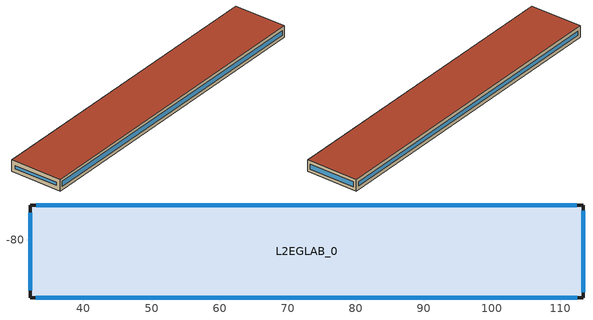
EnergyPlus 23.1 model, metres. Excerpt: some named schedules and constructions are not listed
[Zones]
L2EGLAB_0
 floor outside (90.1-2019 Nonresidential CZ 0 Exterior Floor (Mass)): 113.38,-74.93 113.38,-88.49 32.15,-88.49 32.15,-74.93 z2.66
 wall outside (90.1-2019 Nonresidential CZ 0 Exterior Wall (Mass)): 113.38,-74.93 32.15,-74.93 32.15,-88.49 113.38,-88.49 113.38,-74.93 z2.66:5.58
 window (Starphire - Sungate 400 (3) on Starphire - Sungate 400 (5) on Starphire): 112.44,-74.93 33.08,-74.93 z3.6:4.64; 32.15,-76.04 32.15,-87.38 z3.77:4.47; 33.01,-88.49 112.51,-88.49 z3.52:4.72; 113.38,-87.69 113.38,-75.73 z3.46:4.78
 roof outside (90.1-2019 Nonresidential CZ 0 Exterior Roof (Mass)): 113.38,-74.93 32.15,-74.93 32.15,-88.49 113.38,-88.49 z5.58
[Schedule:Day:Hourly]
857d8782-0594-413e-90cb-1bd30b68427b: Fraction, 1, 1, 0, 0, 0, 1, 1, 0, 1, 1, 0, 0, 0, 0, 0, 0, 0, 0, 0, 0, 1, 1, 1, 1
9d14b4ad-c57f-4c5d-be8e-ec3c494dbf02: Fraction, 1, 1, 1, 1, 1, 1, 1, 0, 1, 1, 0, 0, 0, 0, 0, 0, 1, 0, 0, 0, 0, 0, 1, 1
1d40ba53-76f1-478c-b0bb-6c0c66f96a9e: Fraction, 1, 1, 1, 1, 1, 1, 1, 1, 1, 0, 1, 0, 0, 0, 1, 1, 1, 1, 1, 1, 1, 1, 0, 0
c618d24e-509d-413a-9a9f-10957b65049d: Fraction, 0, 0, 0, 0, 0, 0, 0, 0, 0, 1, 0, 1, 1, 0, 1, 1, 1, 1, 1, 0, 1, 1, 1, 0
f4ad2b71-fd69-4c49-91a2-001d03f47b70: Fraction, 0, 0, 0, 0, 0, 0, 0, 0, 1, 1, 1, 0, 0, 0, 1, 1, 0, 0, 1, 1, 1, 1, 1, 0
2835c090-1d4a-4479-aab2-cea0159364f9: Fraction, 1, 1, 1, 1, 1, 1, 1, 1, 1, 1, 0, 1, 0, 0, 0, 1, 1, 1, 1, 1, 1, 1, 1, 1
6c0acffd-64e2-4886-9691-a3972d4724ba: Fraction, 1, 0, 0, 0, 0, 0, 0, 0, 0, 1, 0, 0, 0, 0, 0, 1, 1, 1, 1, 0, 1, 0, 0, 0
f07293e9-3e62-4846-b732-90f19f99a464: Fraction, 1, 1, 1, 1, 0, 0, 0, 0, 0, 0, 0, 1, 1, 1, 1, 1, 1, 1, 0, 1, 1, 1, 1, 1
8a078859-9d5b-43ad-9dd8-16d8b79a081e: Fraction, 1, 0, 1, 1, 0, 1, 1, 0, 1, 1, 0, 0, 0, 1, 1, 0, 1, 1, 1, 1, 1, 1, 1, 1
c5416ef8-e7b2-4711-8597-74b56844e433: Fraction, 1, 1, 1, 1, 0, 0, 0, 0, 1, 1, 0, 0, 1, 1, 1, 1, 1, 1, 1, 1, 1, 1, 1, 1
41add5ad-f530-4fea-a5f8-e958e90a9f31: Fraction, 1, 1, 1, 1, 1, 0, 1, 1, 1, 0, 1, 0, 0, 0, 0, 0, 1, 1, 1, 1, 1, 1, 1, 0
c2770fd0-3f7a-43ae-ad6d-df3931335d19: Fraction, 0, 0, 0, 0, 0, 0, 0, 0, 1, 0, 0, 0, 0, 0, 0, 0, 1, 1, 1, 1, 1, 1, 1, 1
bc0ec60f-bda3-459b-b540-4bf8380d7418: Fraction, 1, 1, 1, 1, 1, 1, 1, 1, 1, 0, 0, 0, 0, 0, 0, 1, 1, 1, 1, 1, 1, 1, 1, 1
7437f40c-4b72-4842-923d-818ee9baa5c7: Fraction, 1, 0, 1, 1, 0, 0, 0, 0, 1, 0, 0, 0, 0, 0, 0, 0, 0, 0, 1, 1, 1, 1, 1, 1
f1ace82a-8873-431d-9070-edb4765865ea: Fraction, 1, 1, 0, 0, 0, 0, 0, 0, 1, 1, 1, 1, 1, 0, 1, 0, 0, 1, 1, 1, 1, 1, 1, 1
d3b5b9c8-b27e-4878-b25b-6ba79c49643b: Fraction, 1, 1, 0, 0, 0, 0, 0, 0, 0, 0, 1, 1, 1, 1, 1, 1, 1, 1, 1, 1, 0, 1, 1, 1
50c97046-931e-4ce2-99a9-745269919f06: Fraction, 0, 0, 0, 0, 0, 1, 1, 1, 1, 1, 1, 0, 0, 0, 0, 0, 0, 1, 1, 1, 1, 1, 1, 1
fc1c014d-5922-4e3e-8b29-8d0c06c3840e: Fraction, 1, 0, 0, 0, 0, 0, 0, 1, 1, 1, 1, 1, 1, 1, 1, 1, 0, 0, 0, 0, 0, 0, 0, 0
12906c21-065a-4568-a366-dc0f634c8e52: Fraction, 1, 0, 1, 1, 0, 1, 1, 1, 1, 1, 1, 1, 0, 1, 1, 1, 1, 1, 1, 1, 1, 1, 1, 1
efec1e10-9c46-46e2-8ee0-1539bf5a3aa5: Fraction, 1, 0, 0, 0, 0, 0, 0, 0, 0, 0, 1, 1, 1, 1, 1, 0, 0, 1, 1, 1, 1, 1, 1, 1
3ee83902-b497-4403-8bfa-fae933c3bf59: Fraction, 0, 0, 0, 1, 0, 0, 0, 0, 1, 1, 0, 0, 0, 0, 0, 0, 0, 0, 1, 1, 1, 1, 1, 1
b0bbece7-ba21-4536-a266-cd3aa2dfa5d8: Fraction, 1, 0, 1, 1, 1, 1, 1, 1, 1, 1, 0, 1, 1, 1, 0, 0, 0, 0, 0, 1, 1, 1, 1, 0
2d8e5990-afa1-4922-951f-0b7904187f73: Fraction, 0, 0, 0, 0, 0, 1, 0, 0, 0, 1, 1, 1, 1, 0, 0, 1, 1, 1, 1, 1, 1, 1, 1, 0
fce3dea0-eae4-4bcc-b8ed-d228d14177d2: Fraction, 0, 0, 0, 0, 0, 0, 1, 1, 1, 1, 1, 0, 0, 0, 0, 0, 0, 1, 1, 1, 1, 1, 1, 1
9e182daf-9a30-4dd6-9543-1c5ebc974ecf: Fraction, 1, 0, 0, 0, 0, 0, 0, 1, 1, 1, 1, 0, 0, 0, 0, 1, 1, 1, 1, 1, 1, 1, 1, 1
522458d5-db60-4fd3-933b-bcdd4b047dd2: Fraction, 1, 1, 0, 0, 0, 0, 0, 1, 1, 1, 0, 0, 0, 0, 1, 1, 1, 1, 1, 1, 1, 1, 1, 1
7c8df162-6740-49c4-89b0-5534b6d57864: Fraction, 0, 0, 0, 0, 0, 0, 0, 1, 1, 0, 0, 0, 1, 1, 1, 1, 1, 1, 1, 1, 1, 1, 1, 1
856ce6bd-553b-4843-8669-db89ddedfbd3: Fraction, 0, 0, 0, 0, 0, 0, 0, 0, 1, 0, 0, 1, 1, 1, 0, 0, 1, 1, 1, 1, 1, 1, 1, 1
7576f3a6-1b26-408b-a67d-a10acfd88993: Fraction, 1, 1, 1, 0, 0, 0, 1, 1, 1, 0, 0, 0, 0, 0, 0, 0, 0, 0, 1, 1, 1, 1, 1, 1
e3d9a977-95c1-45e6-a9fb-13836faec5f9: Fraction, 1, 1, 1, 1, 1, 1, 1, 0, 0, 0, 0, 1, 1, 1, 1, 1, 1, 1, 1, 1, 1, 1, 1, 0
787cc805-c0b5-4a07-9ca6-e0c6d08bb905: Fraction, 0, 0, 0, 0, 0, 0, 0, 0, 1, 1, 1, 0, 0, 0, 0, 1, 1, 1, 0, 0, 0, 0, 0, 0
9897bc90-aa00-4832-ad7b-90ec043b07f1: Fraction, 0, 0, 0, 0, 0, 0, 0, 0, 0, 0, 0, 0, 0, 0, 0, 1, 1, 1, 1, 0, 0, 0, 1, 0
189079c3-3a3a-4c06-965c-fe44c29bcaca: Fraction, 0, 0, 0, 0, 0, 0, 0, 0, 1, 1, 0, 0, 1, 0, 1, 1, 1, 1, 1, 1, 1, 1, 1, 0
c1f9fe12-5423-4433-929d-0c7602a69141: Fraction, 0, 0, 0, 0, 0, 0, 0, 1, 1, 1, 0, 1, 1, 1, 1, 1, 1, 1, 1, 0, 0, 0, 0, 0
9233ea79-eaf1-45f3-b458-29a22b3ac3d7: Fraction, 0, 0, 0, 0, 0, 1, 1, 1, 1, 1, 0, 0, 0, 0, 0, 0, 0, 1, 1, 1, 1, 1, 1, 1
90bcb41a-a97e-4ea1-9fb0-2fae47040acd: Fraction, 0, 0, 0, 0, 0, 0, 0, 0, 0, 0, 1, 1, 1, 1, 1, 1, 0, 1, 1, 1, 1, 1, 1, 1
d592a25f-c06a-45d3-a9c4-c756ff51fc45: Fraction, 0, 0, 0, 0, 0, 0, 0, 0, 0, 0, 0, 0, 1, 1, 1, 1, 1, 1, 1, 1, 1, 0, 0, 0
342743ab-f840-40fc-86c0-24f5ae4caa87: Fraction, 0, 0, 0, 0, 0, 0, 0, 1, 1, 1, 0, 0, 0, 0, 0, 0, 0, 1, 1, 1, 1, 0, 0, 0
bf5ffa57-ada4-425a-ac45-a743df5e12e7: Fraction, 0, 0, 0, 0, 0, 0, 0, 0, 1, 1, 0, 0, 0, 0, 1, 0, 0, 0, 0, 0, 0, 0, 0, 0
61d550f3-94e5-4d75-9f85-319268e12a15: Fraction, 0, 0, 0, 0, 0, 0, 0, 0, 0, 1, 1, 1, 1, 0, 1, 1, 1, 1, 1, 1, 1, 1, 1, 1
fbddfc19-eafa-4dcd-ae85-c8ab5e94280d: Fraction, 0, 0, 0, 0, 0, 0, 0, 0, 1, 0, 0, 0, 0, 0, 0, 0, 0, 1, 0, 0, 0, 0, 0, 0
07dbb12f-f110-400d-b502-8ccfb101d252: Fraction, 0, 0, 0, 0, 0, 0, 0, 0, 1, 1, 0, 0, 0, 0, 0, 0, 1, 1, 1, 1, 1, 1, 0, 0
16772c71-3e9b-4cfa-b9bc-f3c48922748c: Fraction, 0, 0, 0, 0, 0, 0, 0, 1, 1, 1, 0, 0, 0, 1, 1, 1, 1, 0, 0, 0, 0, 0, 0, 0
b2c46e45-a5f3-4cf2-8159-1aadc4b9a1bb: Fraction, 0, 0, 0, 0, 0, 0, 0, 0, 1, 1, 0, 0, 0, 0, 0, 0, 0, 1, 1, 1, 1, 1, 1, 0
357fefda-f4c2-4012-a4b9-50872c5a73ca: Fraction, 0, 0, 0, 0, 1, 0, 0, 1, 1, 1, 1, 0, 0, 0, 0, 0, 1, 1, 1, 1, 1, 1, 1, 1
7da1bf8b-39f0-4797-9a4a-977af00daa65: Fraction, 1, 1, 1, 1, 1, 0, 0, 0, 1, 1, 1, 1, 1, 0, 1, 1, 1, 1, 1, 1, 1, 1, 1, 1
de413287-fcfc-4cf4-8f67-30191246f57b: Fraction, 0, 0, 0, 0, 0, 0, 0, 0, 1, 1, 0, 0, 0, 0, 1, 1, 1, 1, 1, 1, 1, 1, 1, 1
8dec9e56-0db7-4ef7-86fe-cff17a59c361: Fraction, 1, 1, 1, 1, 1, 1, 1, 0, 1, 1, 1, 1, 1, 0, 1, 1, 1, 1, 1, 1, 1, 1, 0, 0
e3ca1ffd-93df-4f05-b102-4a8ce8e00485: Fraction, 0, 0, 0, 0, 0, 0, 0, 0, 1, 1, 1, 0, 1, 1, 1, 1, 1, 1, 1, 1, 1, 0, 0, 0
11fea6a0-c935-4ae1-9aa8-346874b296a5: Fraction, 0, 0, 0, 0, 0, 0, 0, 0, 1, 1, 1, 1, 0, 0, 0, 1, 1, 1, 1, 1, 1, 1, 0, 0
58e9bafc-bcdf-4db1-a9eb-3c72069776f1: Fraction, 0, 0, 0, 0, 0, 0, 0, 0, 0, 1, 1, 1, 0, 0, 1, 1, 1, 1, 1, 0, 0, 0, 0, 0
8234c7f7-6c1a-4a38-91ca-92a618784602: Fraction, 0, 0, 0, 0, 0, 0, 0, 0, 1, 0, 1, 1, 0, 0, 0, 0, 0, 0, 0, 0, 0, 0, 0, 0
2b6ee2ef-03c2-49ab-9ae9-6cc66ba093cc: Fraction, 0, 0, 0, 0, 0, 0, 0, 0, 1, 1, 0, 1, 1, 1, 1, 1, 1, 1, 0, 0, 0, 0, 0, 0
8ea59405-f54c-4a1e-a4cb-2425d1ff4413: Fraction, 0, 0, 0, 0, 0, 0, 0, 0, 0, 1, 1, 1, 1, 0, 1, 1, 1, 1, 0, 0, 0, 0, 0, 0
ed141971-f6ce-4282-a5fa-61843ddef248: Fraction, 0, 0, 0, 0, 0, 0, 0, 0, 0, 1, 1, 1, 0, 1, 1, 1, 1, 1, 1, 1, 1, 1, 1, 0
eae5b284-c54f-48a5-a76f-e7bc5dc60dde: Fraction, 0, 0, 0, 0, 0, 0, 0, 0, 0, 1, 1, 1, 0, 0, 0, 0, 1, 0, 0, 0, 0, 0, 0, 0
e0590583-16ea-48ad-afd6-5f641fdff418: Fraction, 0, 0, 0, 0, 0, 0, 0, 0, 1, 1, 0, 0, 1, 1, 1, 1, 0, 0, 0, 0, 0, 0, 0, 0
410b052e-31e0-4de9-912a-48e18c327f51: Fraction, 0, 0, 0, 0, 0, 0, 0, 0, 1, 1, 1, 1, 0, 0, 0, 0, 0, 0, 0, 0, 0, 0, 0, 0
b9877b5a-f3ae-4379-acf2-9af554192f81: Fraction, 0, 0, 0, 0, 0, 0, 0, 0, 1, 1, 1, 1, 1, 1, 1, 0, 0, 0, 0, 0, 0, 0, 0, 0
8cad880f-5edc-4901-8e52-516f44cbf6bd: Fraction, 0, 0, 0, 0, 0, 0, 0, 0, 0, 0, 0, 0, 0, 0, 0, 1, 1, 1, 0, 0, 0, 0, 0, 0
d242391a-5f29-4bb5-ab74-4aef49f72c97: Fraction, 0, 0, 0, 0, 0, 0, 0, 0, 1, 0, 0, 0, 0, 0, 0, 0, 0, 0, 0, 0, 0, 0, 0, 0
791ba510-021f-4d08-906a-f5654cc5dc77: Fraction, 0, 0, 0, 0, 0, 0, 0, 0, 0, 1, 1, 1, 1, 1, 1, 1, 0, 0, 1, 1, 1, 1, 0, 0
d02d1d54-c1b2-43cb-896a-d02d34e69ee6: Fraction, 0, 0, 0, 0, 0, 0, 0, 1, 1, 1, 0, 0, 0, 0, 0, 0, 0, 1, 1, 1, 1, 1, 1, 1
8f2b8254-eb9a-441c-b0b9-f24e0ede9eb2: Fraction, 1, 0, 0, 0, 0, 0, 0, 0, 1, 1, 0, 1, 0, 0, 0, 1, 1, 1, 1, 1, 1, 1, 1, 0
e2b1f306-c5a7-4872-b269-1c6a0c319b9a: Fraction, 0, 0, 0, 0, 0, 0, 0, 0, 1, 1, 1, 0, 0, 0, 1, 1, 1, 0, 0, 0, 0, 0, 0, 0
4be90f3d-dbee-4683-b139-177c55c7c555: Fraction, 0, 0, 0, 0, 0, 0, 0, 0, 1, 1, 0, 0, 0, 0, 0, 0, 0, 0, 1, 1, 1, 1, 0, 0
f785c2d3-a4ab-4a39-beeb-79addd3c4cae: Fraction, 0, 0, 0, 0, 0, 0, 0, 0, 1, 1, 0, 1, 1, 1, 0, 0, 0, 0, 0, 0, 0, 0, 0, 0
509c25d9-6df4-4471-8b11-dc1dc719f543: Fraction, 0, 0, 0, 0, 0, 0, 0, 0, 1, 1, 1, 0, 0, 1, 1, 1, 1, 1, 1, 1, 0, 0, 0, 0
0ae9f011-4822-4eef-9d07-1a1205b7b7ae: Fraction, 0, 0, 0, 0, 0, 0, 0, 0, 1, 1, 0, 0, 0, 0, 1, 1, 0, 1, 1, 1, 1, 0, 0, 0
f9760b3f-1ad0-4d36-9f43-c43d1feee576: Fraction, 0, 0, 0, 0, 0, 0, 0, 0, 0, 1, 0, 0, 0, 0, 0, 0, 0, 1, 1, 1, 1, 1, 0, 0
0cdb30bf-caf4-4c4a-883f-34b01856e161: Fraction, 0, 0, 0, 0, 0, 0, 0, 0, 1, 1, 0, 0, 0, 1, 0, 0, 1, 1, 0, 0, 0, 0, 0, 0
44e97a40-b938-4409-a893-75ab583c3c63: Fraction, 0, 0, 0, 0, 0, 0, 0, 0, 0, 1, 1, 1, 1, 0, 1, 1, 1, 1, 1, 1, 1, 0, 0, 0
b45eea98-465d-48f9-922a-4bdc52fd853f: Fraction, 0, 0, 0, 0, 0, 0, 0, 0, 1, 1, 1, 0, 0, 0, 0, 1, 1, 1, 1, 1, 1, 1, 1, 1
770f8f9a-502f-422f-b889-ee52fe75b392: Fraction, 1, 0, 0, 0, 0, 0, 0, 1, 1, 1, 0, 0, 0, 0, 1, 1, 1, 1, 1, 1, 0, 0, 0, 1
752efeb4-d647-4ee1-89e9-e36958b4b37e: Fraction, 1, 1, 1, 1, 1, 1, 1, 1, 1, 1, 1, 0, 0, 1, 1, 0, 1, 1, 1, 1, 1, 1, 1, 1
e9e93a2f-9b4b-4ae5-b1c0-4f3b5344ef91: Fraction, 1, 1, 1, 1, 1, 1, 1, 1, 1, 1, 1, 0, 0, 0, 0, 1, 1, 1, 1, 1, 1, 1, 1, 1
e863a61f-f0c9-4c6e-afb9-060ec6c13e0f: Fraction, 1, 1, 1, 1, 1, 1, 1, 1, 1, 1, 1, 0, 1, 1, 1, 1, 1, 1, 1, 1, 1, 1, 1, 1
e1848c89-700b-4567-87c0-3ded49de3ebb: Fraction, 1, 1, 1, 1, 0, 1, 1, 1, 1, 1, 1, 0, 0, 0, 1, 1, 1, 1, 1, 1, 1, 1, 1, 1
14b7dcfb-cbbb-4123-9c48-d9646385e091: Fraction, 1, 1, 1, 1, 0, 1, 1, 1, 1, 1, 1, 0, 0, 0, 1, 0, 0, 0, 1, 1, 0, 0, 0, 0
4a4affb9-20a3-42da-9f76-d5d633c8afbc: Fraction, 0, 0, 0, 0, 0, 0, 0, 0, 0, 0, 0, 0, 0, 0, 0, 0, 0, 0, 0, 0, 0, 0, 0, 0
2372c338-70cc-4aab-ad6e-286395bede2e: Fraction, 0, 0, 0, 1, 0, 0, 0, 0, 1, 0, 0, 0, 0, 0, 0, 0, 0, 0, 0, 0, 0, 0, 0, 0
43bb9ca4-aac2-4653-9fb7-e84699fbbc3a: Fraction, 0, 0, 0, 0, 0, 0, 0, 0, 0, 1, 1, 1, 0, 0, 1, 1, 0, 0, 0, 0, 0, 0, 0, 0
82d6f84c-f73a-46ed-9de0-3a7144efde5c: Fraction, 0, 0, 0, 0, 0, 0, 0, 0, 0, 1, 1, 0, 0, 1, 0, 1, 0, 0, 1, 0, 1, 1, 0, 1
7e74269b-1269-49b2-929f-1dbd7e49a526: Fraction, 1, 0, 0, 0, 0, 0, 0, 0, 0, 0, 0, 0, 0, 1, 1, 1, 1, 1, 1, 1, 0, 0, 0, 0
ce8ce5ab-d591-46a8-bcf9-39079728a258: Fraction, 0, 0, 0, 0, 0, 0, 0, 0, 0, 0, 0, 0, 1, 1, 1, 1, 1, 1, 1, 0, 0, 0, 0, 0
0a96c7d5-d78e-4410-bd99-05b9440c3406: Fraction, 0, 0, 0, 0, 0, 0, 0, 0, 0, 0, 0, 0, 0, 0, 1, 0, 0, 0, 1, 0, 0, 0, 0, 0
9697d26f-c137-4fc1-8aed-866fc9345207: Fraction, 0, 0, 0, 0, 0, 0, 0, 0, 0, 1, 1, 1, 1, 1, 1, 1, 1, 1, 1, 1, 0, 0, 0, 0
273db023-9767-4146-bc25-774f2abae19b: Fraction, 0, 0, 0, 0, 0, 0, 0, 0, 1, 1, 1, 1, 0, 0, 0, 0, 1, 1, 1, 1, 1, 1, 0, 1
168f3d50-0ac6-4543-835d-5618c7eae307: Fraction, 0, 0, 0, 0, 0, 0, 0, 0, 0, 0, 1, 0, 0, 0, 0, 1, 1, 1, 1, 1, 0, 0, 0, 1
8b2f9213-8612-46fb-b349-736750892f7f: Fraction, 0, 0, 0, 0, 0, 0, 0, 0, 0, 1, 1, 1, 1, 0, 0, 0, 0, 0, 0, 0, 0, 0, 0, 0
bba2f62e-18eb-49a5-a331-32159b217a9c: Fraction, 0, 0, 0, 0, 0, 0, 0, 0, 0, 0, 1, 1, 1, 1, 1, 1, 1, 0, 1, 0, 0, 0, 0, 0
7acae012-4cd6-4a50-84c4-c815a3bbe730: Fraction, 0, 0, 0, 0, 0, 0, 0, 0, 1, 1, 1, 1, 0, 1, 0, 1, 0, 0, 0, 0, 1, 0, 0, 0
9702a975-39a7-4bea-9942-2076dee4ca9d: Fraction, 0, 0, 0, 0, 0, 0, 0, 0, 1, 1, 1, 1, 0, 1, 1, 1, 1, 1, 1, 1, 1, 0, 0, 0
f760c454-2c0a-4c8b-b404-e5f1340df0e7: Fraction, 0, 0, 0, 0, 0, 0, 0, 0, 1, 1, 1, 0, 1, 0, 0, 1, 1, 1, 1, 1, 1, 1, 1, 0
0aa701a6-2755-4338-84fd-886c27d0325c: Fraction, 0, 0, 1, 1, 0, 0, 1, 0, 1, 1, 1, 1, 0, 1, 1, 1, 1, 1, 1, 1, 1, 1, 1, 1
14f81c51-6371-49a6-9a03-f8b27dafd6be: Fraction, 1, 1, 0, 1, 1, 1, 0, 1, 1, 1, 1, 1, 1, 0, 0, 1, 1, 1, 1, 1, 1, 1, 1, 1
559cf903-31fb-424f-a0c2-37087b03dfef: Fraction, 1, 1, 1, 1, 1, 1, 1, 1, 1, 1, 1, 0, 0, 0, 0, 0, 1, 1, 1, 1, 1, 1, 0, 1
ec26594a-0319-4b9e-bcb9-b2d6ba5fcb94: Fraction, 0, 0, 1, 1, 0, 1, 1, 0, 1, 1, 1, 0, 0, 0, 0, 1, 1, 1, 1, 1, 1, 1, 1, 1
1151225c-e142-4588-8df2-93092dadccd4: Fraction, 1, 0, 1, 0, 0, 0, 0, 0, 1, 1, 1, 0, 0, 0, 0, 0, 1, 1, 1, 1, 1, 1, 1, 1
9c4b55ac-8e23-4912-aefd-b1ec724bba04: Fraction, 1, 0, 0, 0, 0, 0, 0, 0, 1, 1, 1, 1, 0, 0, 0, 0, 1, 1, 1, 1, 1, 1, 1, 1
2ad9bd88-91ec-4359-bab2-fba43123e33e: Fraction, 1, 1, 1, 0, 0, 1, 1, 0, 1, 1, 1, 0, 0, 0, 0, 0, 1, 1, 1, 1, 1, 1, 1, 1
ff88a1bd-5a9f-4e7d-8c55-3dfbb298d9bf: Fraction, 1, 0, 0, 0, 0, 1, 1, 0, 1, 1, 1, 1, 1, 1, 1, 1, 1, 1, 1, 1, 1, 1, 0, 0
[Schedule:Year]
NECB-D-Thermostat Setpoint-Heating: Temperature, NECB-D-Thermostat Setpoint-Heating_0, 1, 1, 1, 7, NECB-D-Thermostat Setpoint-Heating_1, 1, 8, 1, 14, NECB-D-Thermostat Setpoint-Heating_2, 1, 15, 1, 21, NECB-D-Thermostat Setpoint-Heating_3, 1, 22, 1, 28, NECB-D-Thermostat Setpoint-Heating_4, 1, 29, 2, 4, NECB-D-Thermostat Setpoint-Heating_5, 2, 5, 2, 11, NECB-D-Thermostat Setpoint-Heating_6, 2, 12, 2, 18, NECB-D-Thermostat Setpoint-Heating_7, 2, 19, 2, 25, NECB-D-Thermostat Setpoint-Heating_8, 2, 26, 3, 4, NECB-D-Thermostat Setpoint-Heating_9, 3, 5, 3, 11, NECB-D-Thermostat Setpoint-Heating_10, 3, 12, 3, 18, NECB-D-Thermostat Setpoint-Heating_11, 3, 19, 3, 25, NECB-D-Thermostat Setpoint-Heating_12, 3, 26, 4, 1, NECB-D-Thermostat Setpoint-Heating_13, 4, 2, 4, 8, NECB-D-Thermostat Setpoint-Heating_14, 4, 9, 4, 15, NECB-D-Thermostat Setpoint-Heating_15, 4, 16, 4, 22, NECB-D-Thermostat Setpoint-Heating_16, 4, 23, 4, 29, NECB-D-Thermostat Setpoint-Heating_17, 4, 30, 5, 6, NECB-D-Thermostat Setpoint-Heating_18, 5, 7, 5, 13, NECB-D-Thermostat Setpoint-Heating_19, 5, 14, 5, 20, NECB-D-Thermostat Setpoint-Heating_20, 5, 21, 5, 27, NECB-D-Thermostat Setpoint-Heating_21, 5, 28, 6, 3, NECB-D-Thermostat Setpoint-Heating_22, 6, 4, 6, 10, NECB-D-Thermostat Setpoint-Heating_23, 6, 11, 6, 17, NECB-D-Thermostat Setpoint-Heating_24, 6, 18, 6, 24, NECB-D-Thermostat Setpoint-Heating_25, 6, 25, 7, 1, NECB-D-Thermostat Setpoint-Heating_26, 7, 2, 7, 8, NECB-D-Thermostat Setpoint-Heating_27, 7, 9, 7, 15, NECB-D-Thermostat Setpoint-Heating_28, 7, 16, 7, 22, NECB-D-Thermostat Setpoint-Heating_29, 7, 23, 7, 29, NECB-D-Thermostat Setpoint-Heating_30, 7, 30, 8, 5, NECB-D-Thermostat Setpoint-Heating_31, 8, 6, 8, 12, NECB-D-Thermostat Setpoint-Heating_32, 8, 13, 8, 19, NECB-D-Thermostat Setpoint-Heating_33, 8, 20, 8, 26, NECB-D-Thermostat Setpoint-Heating_34, 8, 27, 9, 2, NECB-D-Thermostat Setpoint-Heating_35, 9, 3, 9, 9, NECB-D-Thermostat Setpoint-Heating_36, 9, 10, 9, 16, NECB-D-Thermostat Setpoint-Heating_37, 9, 17, 9, 23, NECB-D-Thermostat Setpoint-Heating_38, 9, 24, 9, 30, NECB-D-Thermostat Setpoint-Heating_39, 10, 1, 10, 7, NECB-D-Thermostat Setpoint-Heating_40, 10, 8, 10, 14, NECB-D-Thermostat Setpoint-Heating_41, 10, 15, 10, 21, NECB-D-Thermostat Setpoint-Heating_42, 10, 22, 10, 28, NECB-D-Thermostat Setpoint-Heating_43, 10, 29, 11, 4, NECB-D-Thermostat Setpoint-Heating_44, 11, 5, 11, 11, NECB-D-Thermostat Setpoint-Heating_45, 11, 12, 11, 18, NECB-D-Thermostat Setpoint-Heating_46, 11, 19, 11, 25, NECB-D-Thermostat Setpoint-Heating_47, 11, 26, 12, 2, NECB-D-Thermostat Setpoint-Heating_48, 12, 3, 12, 9, NECB-D-Thermostat Setpoint-Heating_49, 12, 10, 12, 16, NECB-D-Thermostat Setpoint-Heating_50, 12, 17, 12, 23, NECB-D-Thermostat Setpoint-Heating_51, 12, 24, 12, 30, NECB-D-Thermostat Setpoint-Heating_52, 12, 31, 12, 31
CoolAvail_L2EGLAB_0: Fraction, CoolAvail_L2EGLAB_0_0, 1, 1, 1, 7, CoolAvail_L2EGLAB_0_1, 1, 8, 1, 14, CoolAvail_L2EGLAB_0_2, 1, 15, 1, 21, CoolAvail_L2EGLAB_0_3, 1, 22, 1, 28, CoolAvail_L2EGLAB_0_4, 1, 29, 2, 4, CoolAvail_L2EGLAB_0_5, 2, 5, 2, 11, CoolAvail_L2EGLAB_0_6, 2, 12, 2, 18, CoolAvail_L2EGLAB_0_7, 2, 19, 2, 25, CoolAvail_L2EGLAB_0_8, 2, 26, 3, 4, CoolAvail_L2EGLAB_0_9, 3, 5, 3, 11, CoolAvail_L2EGLAB_0_10, 3, 12, 3, 18, CoolAvail_L2EGLAB_0_11, 3, 19, 3, 25, CoolAvail_L2EGLAB_0_12, 3, 26, 4, 1, CoolAvail_L2EGLAB_0_13, 4, 2, 4, 8, CoolAvail_L2EGLAB_0_14, 4, 9, 4, 15, CoolAvail_L2EGLAB_0_15, 4, 16, 4, 22, CoolAvail_L2EGLAB_0_16, 4, 23, 4, 29, CoolAvail_L2EGLAB_0_17, 4, 30, 5, 6, CoolAvail_L2EGLAB_0_18, 5, 7, 5, 13, CoolAvail_L2EGLAB_0_19, 5, 14, 5, 20, CoolAvail_L2EGLAB_0_20, 5, 21, 5, 27, CoolAvail_L2EGLAB_0_21, 5, 28, 6, 3, CoolAvail_L2EGLAB_0_22, 6, 4, 6, 10, CoolAvail_L2EGLAB_0_23, 6, 11, 6, 17, CoolAvail_L2EGLAB_0_24, 6, 18, 6, 24, CoolAvail_L2EGLAB_0_25, 6, 25, 7, 1, CoolAvail_L2EGLAB_0_26, 7, 2, 7, 8, CoolAvail_L2EGLAB_0_27, 7, 9, 7, 15, CoolAvail_L2EGLAB_0_28, 7, 16, 7, 22, CoolAvail_L2EGLAB_0_29, 7, 23, 7, 29, CoolAvail_L2EGLAB_0_30, 7, 30, 8, 5, CoolAvail_L2EGLAB_0_31, 8, 6, 8, 12, CoolAvail_L2EGLAB_0_32, 8, 13, 8, 19, CoolAvail_L2EGLAB_0_33, 8, 20, 8, 26, CoolAvail_L2EGLAB_0_34, 8, 27, 9, 2, CoolAvail_L2EGLAB_0_35, 9, 3, 9, 9, CoolAvail_L2EGLAB_0_36, 9, 10, 9, 16, CoolAvail_L2EGLAB_0_37, 9, 17, 9, 23, CoolAvail_L2EGLAB_0_38, 9, 24, 9, 30, CoolAvail_L2EGLAB_0_39, 10, 1, 10, 7, CoolAvail_L2EGLAB_0_40, 10, 8, 10, 14, CoolAvail_L2EGLAB_0_41, 10, 15, 10, 21, CoolAvail_L2EGLAB_0_42, 10, 22, 10, 28, CoolAvail_L2EGLAB_0_43, 10, 29, 11, 4, CoolAvail_L2EGLAB_0_44, 11, 5, 11, 11, CoolAvail_L2EGLAB_0_45, 11, 12, 11, 18, CoolAvail_L2EGLAB_0_46, 11, 19, 11, 25, CoolAvail_L2EGLAB_0_47, 11, 26, 12, 2, CoolAvail_L2EGLAB_0_48, 12, 3, 12, 9, CoolAvail_L2EGLAB_0_49, 12, 10, 12, 16, CoolAvail_L2EGLAB_0_50, 12, 17, 12, 23, CoolAvail_L2EGLAB_0_51, 12, 24, 12, 30, CoolAvail_L2EGLAB_0_52, 12, 31, 12, 31
[Schedule:Week:Daily]
NECB-D-Thermostat Setpoint-Heating_0; NECB-D-Thermostat Setpoint-Heating_1; NECB-D-Thermostat Setpoint-Heating_2; NECB-D-Thermostat Setpoint-Heating_3; NECB-D-Thermostat Setpoint-Heating_4; NECB-D-Thermostat Setpoint-Heating_5; NECB-D-Thermostat Setpoint-Heating_6; NECB-D-Thermostat Setpoint-Heating_7; NECB-D-Thermostat Setpoint-Heating_8; NECB-D-Thermostat Setpoint-Heating_9; NECB-D-Thermostat Setpoint-Heating_10; NECB-D-Thermostat Setpoint-Heating_11; NECB-D-Thermostat Setpoint-Heating_12; NECB-D-Thermostat Setpoint-Heating_13; NECB-D-Thermostat Setpoint-Heating_14; NECB-D-Thermostat Setpoint-Heating_15; NECB-D-Thermostat Setpoint-Heating_16; NECB-D-Thermostat Setpoint-Heating_17; NECB-D-Thermostat Setpoint-Heating_18; NECB-D-Thermostat Setpoint-Heating_19; NECB-D-Thermostat Setpoint-Heating_20; NECB-D-Thermostat Setpoint-Heating_21; NECB-D-Thermostat Setpoint-Heating_22; NECB-D-Thermostat Setpoint-Heating_23; NECB-D-Thermostat Setpoint-Heating_24; NECB-D-Thermostat Setpoint-Heating_25; NECB-D-Thermostat Setpoint-Heating_26; NECB-D-Thermostat Setpoint-Heating_27; NECB-D-Thermostat Setpoint-Heating_28; NECB-D-Thermostat Setpoint-Heating_29; NECB-D-Thermostat Setpoint-Heating_30; NECB-D-Thermostat Setpoint-Heating_31; NECB-D-Thermostat Setpoint-Heating_32; NECB-D-Thermostat Setpoint-Heating_33; NECB-D-Thermostat Setpoint-Heating_34; NECB-D-Thermostat Setpoint-Heating_35; NECB-D-Thermostat Setpoint-Heating_36; NECB-D-Thermostat Setpoint-Heating_37; NECB-D-Thermostat Setpoint-Heating_38; NECB-D-Thermostat Setpoint-Heating_39; NECB-D-Thermostat Setpoint-Heating_40; NECB-D-Thermostat Setpoint-Heating_41; NECB-D-Thermostat Setpoint-Heating_42; NECB-D-Thermostat Setpoint-Heating_43; NECB-D-Thermostat Setpoint-Heating_44; NECB-D-Thermostat Setpoint-Heating_45; NECB-D-Thermostat Setpoint-Heating_46; NECB-D-Thermostat Setpoint-Heating_47; NECB-D-Thermostat Setpoint-Heating_48; NECB-D-Thermostat Setpoint-Heating_49; NECB-D-Thermostat Setpoint-Heating_50; NECB-D-Thermostat Setpoint-Heating_51: 1f46022c-dc35-4b1c-a5f3-48aafba85baa, 4879fb07-a0f9-4e92-8872-17b1081e4b79, 4879fb07-a0f9-4e92-8872-17b1081e4b79, 4879fb07-a0f9-4e92-8872-17b1081e4b79, 4879fb07-a0f9-4e92-8872-17b1081e4b79, 4879fb07-a0f9-4e92-8872-17b1081e4b79, 1f46022c-dc35-4b1c-a5f3-48aafba85baa, 1f46022c-dc35-4b1c-a5f3-48aafba85baa, 1f46022c-dc35-4b1c-a5f3-48aafba85baa, 1f46022c-dc35-4b1c-a5f3-48aafba85baa, 1f46022c-dc35-4b1c-a5f3-48aafba85baa, 1f46022c-dc35-4b1c-a5f3-48aafba85baa
NECB-D-Thermostat Setpoint-Heating_52: 1f46022c-dc35-4b1c-a5f3-48aafba85baa, 1f46022c-dc35-4b1c-a5f3-48aafba85baa, 1f46022c-dc35-4b1c-a5f3-48aafba85baa, 1f46022c-dc35-4b1c-a5f3-48aafba85baa, 1f46022c-dc35-4b1c-a5f3-48aafba85baa, 1f46022c-dc35-4b1c-a5f3-48aafba85baa, 1f46022c-dc35-4b1c-a5f3-48aafba85baa, 1f46022c-dc35-4b1c-a5f3-48aafba85baa, 1f46022c-dc35-4b1c-a5f3-48aafba85baa, 1f46022c-dc35-4b1c-a5f3-48aafba85baa, 1f46022c-dc35-4b1c-a5f3-48aafba85baa, 1f46022c-dc35-4b1c-a5f3-48aafba85baa
CoolAvail_L2EGLAB_0_0: d517903d-50f2-4daf-b7b9-4163269c12ec, ac971892-ccc2-4438-8664-77b5482e6f48, c8d8e17c-7a23-4f7a-87eb-29d0cfb764f0, 3e87e806-7059-4a19-a2ef-eff942986965, 3d1d8983-7aa4-47bc-acc4-497c99c72174, 4f545624-6540-4d40-91aa-3285a77ba425, b0546e25-ffb8-40dc-a75c-7459eaa6db03, d517903d-50f2-4daf-b7b9-4163269c12ec, d517903d-50f2-4daf-b7b9-4163269c12ec, d517903d-50f2-4daf-b7b9-4163269c12ec, d517903d-50f2-4daf-b7b9-4163269c12ec, d517903d-50f2-4daf-b7b9-4163269c12ec
CoolAvail_L2EGLAB_0_1: 14e96a62-29c7-49a2-9614-caf7c6ecd34b, f2a26746-cee9-4c7e-a751-8b67132eaeaf, 318ad476-d780-42f7-acc3-c1c986ee80e2, 316c53ae-57e1-4ded-96c4-e0dcd94468d9, 2386514e-4697-4f4c-adee-1844998dc21f, c5ae9321-112d-45f6-b0e3-640f94b1a522, f8acd3f9-4fa1-4436-ba95-ec624553f1d4, 14e96a62-29c7-49a2-9614-caf7c6ecd34b, 14e96a62-29c7-49a2-9614-caf7c6ecd34b, 14e96a62-29c7-49a2-9614-caf7c6ecd34b, 14e96a62-29c7-49a2-9614-caf7c6ecd34b, 14e96a62-29c7-49a2-9614-caf7c6ecd34b
CoolAvail_L2EGLAB_0_2: 65c48120-cdf1-4ada-9bce-e9a37393cb38, b6fc6eed-0471-4277-a677-5aeacc1a0e27, 2386514e-4697-4f4c-adee-1844998dc21f, 8cbea347-8983-4b78-9783-4a706e25058a, ac971892-ccc2-4438-8664-77b5482e6f48, f4531fb7-8d5d-4040-ae47-d5c954be4e65, 5e60edf6-9c93-48fc-981b-61122ee16b33, 65c48120-cdf1-4ada-9bce-e9a37393cb38, 65c48120-cdf1-4ada-9bce-e9a37393cb38, 65c48120-cdf1-4ada-9bce-e9a37393cb38, 65c48120-cdf1-4ada-9bce-e9a37393cb38, 65c48120-cdf1-4ada-9bce-e9a37393cb38
CoolAvail_L2EGLAB_0_3: aa1f3968-18c4-418a-bd1a-ac3eeebca2bf, 7c588556-c691-429f-b5fd-94a638a9b680, 96e787de-bf46-4caa-89a5-e56d124121fb, e8898690-0ced-48b7-813d-3c1af39eadd5, ca94882d-c56b-4465-9d8d-72a7105ddcaa, d517903d-50f2-4daf-b7b9-4163269c12ec, c9ce6262-a59b-42b7-a347-98cd697c0c11, aa1f3968-18c4-418a-bd1a-ac3eeebca2bf, aa1f3968-18c4-418a-bd1a-ac3eeebca2bf, aa1f3968-18c4-418a-bd1a-ac3eeebca2bf, aa1f3968-18c4-418a-bd1a-ac3eeebca2bf, aa1f3968-18c4-418a-bd1a-ac3eeebca2bf
CoolAvail_L2EGLAB_0_4: dd77fcf6-c82f-436b-b0c3-f392b0b524ee, b8cb3417-0f6c-4219-8e3d-b71db342bf07, aa82f572-60f0-45a2-87bc-4e72463ce568, e69a760b-78a5-47a0-bfd1-50ce3f8672da, bfd41689-fd1b-4f23-9eec-1ecd0b86c4b8, 2ddcdd0c-c605-431f-aae0-2ba1fc580d08, b8cb3417-0f6c-4219-8e3d-b71db342bf07, dd77fcf6-c82f-436b-b0c3-f392b0b524ee, dd77fcf6-c82f-436b-b0c3-f392b0b524ee, dd77fcf6-c82f-436b-b0c3-f392b0b524ee, dd77fcf6-c82f-436b-b0c3-f392b0b524ee, dd77fcf6-c82f-436b-b0c3-f392b0b524ee
CoolAvail_L2EGLAB_0_5: 36eaefc7-879d-43a7-a0fc-752a8bae502b, d2fc8c23-ffa1-4b23-ab24-1884f2a707b9, bdcb83ab-613e-45fb-9a89-9acccf63787e, 85ddf465-7cba-4234-ab37-ce9af4ef2ade, f40b19af-acfd-40eb-9071-a4a12286ec36, 8d06ab3f-5fe6-4ed2-b629-f78d40948505, 429dfef0-0a63-45cc-91e4-960539060aff, 36eaefc7-879d-43a7-a0fc-752a8bae502b, 36eaefc7-879d-43a7-a0fc-752a8bae502b, 36eaefc7-879d-43a7-a0fc-752a8bae502b, 36eaefc7-879d-43a7-a0fc-752a8bae502b, 36eaefc7-879d-43a7-a0fc-752a8bae502b
CoolAvail_L2EGLAB_0_6: 5967a141-3847-4f39-90b5-7fdf3ffa88d5, 4c41dea5-0877-406b-a9e5-1fff138373fd, 04f7709a-66d1-4591-a2c4-f20df3a4d2de, 0f70e897-6dd9-4d94-a83b-159f51a65be0, c929cfe8-cc81-493d-b23e-4582c311896d, 07de3488-97a9-4038-9ee2-5758c66c9ba8, ae148610-dbbb-4b47-9c28-88c9e2c07326, 5967a141-3847-4f39-90b5-7fdf3ffa88d5, 5967a141-3847-4f39-90b5-7fdf3ffa88d5, 5967a141-3847-4f39-90b5-7fdf3ffa88d5, 5967a141-3847-4f39-90b5-7fdf3ffa88d5, 5967a141-3847-4f39-90b5-7fdf3ffa88d5
CoolAvail_L2EGLAB_0_7: cd019c8e-0d69-4e08-af0e-0134358f9bc1, 3a4a1f5d-ca9e-45ff-9dcc-b3f935ee72a2, 77146246-04e0-4f88-991a-cea605ad26a5, 6accfaaf-4a8b-4451-8f4f-a71c82d5617c, 1102ecbc-673f-4daa-8f08-3d589fc1df8d, 0e938653-2c3c-4853-a35d-a291ab02be49, 2e90e9c8-d70b-435a-aa44-e5bb91eda325, cd019c8e-0d69-4e08-af0e-0134358f9bc1, cd019c8e-0d69-4e08-af0e-0134358f9bc1, cd019c8e-0d69-4e08-af0e-0134358f9bc1, cd019c8e-0d69-4e08-af0e-0134358f9bc1, cd019c8e-0d69-4e08-af0e-0134358f9bc1
CoolAvail_L2EGLAB_0_8: d0a6e71c-f470-4149-afbf-4a5ad5536b70, 1733b8ea-e559-4cc4-9f9c-adb99b04b2d9, 9211e983-2407-442b-8712-d7131b190751, c722282a-3d3f-492c-9f91-f6c464ca5814, 7602e118-c1be-4f4d-a48f-8c65d21dab42, 467751cd-27ab-4b96-9715-0cb72f720caa, 174d4491-13d1-4f58-9acd-43bc52689344, d0a6e71c-f470-4149-afbf-4a5ad5536b70, d0a6e71c-f470-4149-afbf-4a5ad5536b70, d0a6e71c-f470-4149-afbf-4a5ad5536b70, d0a6e71c-f470-4149-afbf-4a5ad5536b70, d0a6e71c-f470-4149-afbf-4a5ad5536b70
CoolAvail_L2EGLAB_0_9: 48bf6319-57ad-4b15-a4fb-3f90092982c3, 1b53924d-acab-412f-a5bc-9e64f8378516, 174d4491-13d1-4f58-9acd-43bc52689344, 9bd4b5a1-d6e6-450c-96ed-edd138571839, 3bf8d117-b671-4e31-8873-7a078964143e, 12a89498-9e9c-4cef-948c-78f09d839706, 4d4d4ede-d04f-4243-927b-0ee291aaef53, 48bf6319-57ad-4b15-a4fb-3f90092982c3, 48bf6319-57ad-4b15-a4fb-3f90092982c3, 48bf6319-57ad-4b15-a4fb-3f90092982c3, 48bf6319-57ad-4b15-a4fb-3f90092982c3, 48bf6319-57ad-4b15-a4fb-3f90092982c3
CoolAvail_L2EGLAB_0_10: 2e598862-cd2d-4f33-9af7-140c83a243eb, 174d4491-13d1-4f58-9acd-43bc52689344, da1613a7-86b6-4622-b04e-aee3b80c9e33, e36535c2-922a-4b5a-ae58-a83c7e4959c7, b84f10be-a98c-4216-85b6-fdabc81d965a, 252e2ff9-71a6-4a90-9b2e-5fde908f171f, 10907012-588e-437d-8363-c01443f98f23, 2e598862-cd2d-4f33-9af7-140c83a243eb, 2e598862-cd2d-4f33-9af7-140c83a243eb, 2e598862-cd2d-4f33-9af7-140c83a243eb, 2e598862-cd2d-4f33-9af7-140c83a243eb, 2e598862-cd2d-4f33-9af7-140c83a243eb
CoolAvail_L2EGLAB_0_11: 174d4491-13d1-4f58-9acd-43bc52689344, 1914b0dd-45d5-40da-89da-9a8246b6c969, 009cca0c-57ef-4cec-ba4a-71b52881961b, a29e7814-7b31-4e4d-9e01-e774e3765ce2, 83195eb4-3a46-4757-bc99-24100a481866, 32eab2b5-8edf-40b7-9a90-26f74ddf035e, 2f8085f1-e6f3-44c6-bbb4-79a57215c0d7, 174d4491-13d1-4f58-9acd-43bc52689344, 174d4491-13d1-4f58-9acd-43bc52689344, 174d4491-13d1-4f58-9acd-43bc52689344, 174d4491-13d1-4f58-9acd-43bc52689344, 174d4491-13d1-4f58-9acd-43bc52689344
CoolAvail_L2EGLAB_0_12: a03e37de-1a96-4ac8-b37f-5e49cfd5413a, ec502536-7058-477c-b11f-55528ff4a613, 5883896d-da3a-4dd4-871a-14dc00a520df, 67ca25df-1e1b-40fd-bde3-ec12d5154978, e66da2ff-3199-4ecf-9dbb-1c0c4dd66159, 99f1b413-47eb-480f-a03e-f530ee912bc2, b213d382-f3bc-441d-8a05-dce455107d6a, a03e37de-1a96-4ac8-b37f-5e49cfd5413a, a03e37de-1a96-4ac8-b37f-5e49cfd5413a, a03e37de-1a96-4ac8-b37f-5e49cfd5413a, a03e37de-1a96-4ac8-b37f-5e49cfd5413a, a03e37de-1a96-4ac8-b37f-5e49cfd5413a
CoolAvail_L2EGLAB_0_13: 1ca3126d-0f62-4aa8-bafc-eb89b546b649, 7f7e52cd-0727-4a19-b3ed-4bb55f567eaf, b4e73131-da7a-4f7e-8ca1-c602ce015410, e26134d4-ceb2-421d-83af-a2aff06826a4, 19673b0c-9f7c-44a1-8a7a-5afa70bea173, a6667500-9fa7-4f94-8ee4-c83a68c6ffb9, 62b1d446-acfb-4048-9b37-9e2f7857357d, 1ca3126d-0f62-4aa8-bafc-eb89b546b649, 1ca3126d-0f62-4aa8-bafc-eb89b546b649, 1ca3126d-0f62-4aa8-bafc-eb89b546b649, 1ca3126d-0f62-4aa8-bafc-eb89b546b649, 1ca3126d-0f62-4aa8-bafc-eb89b546b649
CoolAvail_L2EGLAB_0_14: 0d1e156d-b8b2-4e02-a248-92f43bc0bb9e, 39f6dea0-f701-4545-bbf0-74f02b3b5129, 88c78fc3-62ef-4553-928b-5396a9312a53, 88b413b0-19c0-45da-8adb-12293253e6ea, 22725bbe-c6c2-4eb4-b7d4-b6121c76a102, 68afc563-f236-4e97-acaa-b0a0f8aa1dd5, 0adbf887-32c8-47f3-94dd-6c372585907b, 0d1e156d-b8b2-4e02-a248-92f43bc0bb9e, 0d1e156d-b8b2-4e02-a248-92f43bc0bb9e, 0d1e156d-b8b2-4e02-a248-92f43bc0bb9e, 0d1e156d-b8b2-4e02-a248-92f43bc0bb9e, 0d1e156d-b8b2-4e02-a248-92f43bc0bb9e
CoolAvail_L2EGLAB_0_15: 4bef8e32-8ba5-455c-875d-a587701c95a6, 8e9785e1-5a4f-41a8-8d5d-a457b5dfbe0c, 19e97803-efac-4631-9f05-4ae90b14e3b1, 0357241f-fa42-4f92-91d5-517e6de97ecc, 18ff43a5-bd05-4157-a0d7-9135efce91ed, 2cba546d-bc9b-4b99-bca7-4f267c58dee7, cd6fa93f-516a-4db2-9c8d-33dbee8bbe49, 4bef8e32-8ba5-455c-875d-a587701c95a6, 4bef8e32-8ba5-455c-875d-a587701c95a6, 4bef8e32-8ba5-455c-875d-a587701c95a6, 4bef8e32-8ba5-455c-875d-a587701c95a6, 4bef8e32-8ba5-455c-875d-a587701c95a6
CoolAvail_L2EGLAB_0_16: 695b6403-e90b-4070-b694-10dfac85a8f8, 5aea46f9-fd84-4c36-ae61-2dcaa0ba450a, e086cb34-e42d-4f5a-85d4-b43d0d36cb70, 8ee1d54a-3131-48e7-8e58-c8d2e9c53b80, 79eace70-56ca-4dab-b215-49436acbbd59, e4b9c9d9-2efe-4910-98d0-434628bf36f9, fad7e13a-cec9-434c-89bf-1b1362b0127d, 695b6403-e90b-4070-b694-10dfac85a8f8, 695b6403-e90b-4070-b694-10dfac85a8f8, 695b6403-e90b-4070-b694-10dfac85a8f8, 695b6403-e90b-4070-b694-10dfac85a8f8, 695b6403-e90b-4070-b694-10dfac85a8f8
CoolAvail_L2EGLAB_0_17: 1a87856e-9da3-4f4f-95f9-211aa052bfc5, 9c8a3e28-2dca-4b90-b76f-fcfa94e3c098, fbc881b7-e082-4f06-81bb-c9bbd7ca9512, e9b745bd-6aec-43cb-b0ac-c095e69f58cf, 65a67424-ba10-484e-a5ea-98892c1d9801, 7f5039b7-3008-474c-9f79-de77fe437931, b92e1c9e-fd93-4d3c-9d34-bf119941bf6f, 1a87856e-9da3-4f4f-95f9-211aa052bfc5, 1a87856e-9da3-4f4f-95f9-211aa052bfc5, 1a87856e-9da3-4f4f-95f9-211aa052bfc5, 1a87856e-9da3-4f4f-95f9-211aa052bfc5, 1a87856e-9da3-4f4f-95f9-211aa052bfc5
CoolAvail_L2EGLAB_0_18: 4c7efdeb-4a47-4ead-9915-466b13cc694f, 1b449923-fda4-4c0e-9c9a-65a93afb7e9b, 329993d7-a66f-44bb-91d4-725501b1cda0, 4c7efdeb-4a47-4ead-9915-466b13cc694f, 00b88048-169f-4a29-9426-7a05f7084f65, 24bd4e0e-8273-49c3-9702-31ae500b9c30, 44128c90-3978-4b1c-a7ba-0c7c47a2652f, 4c7efdeb-4a47-4ead-9915-466b13cc694f, 4c7efdeb-4a47-4ead-9915-466b13cc694f, 4c7efdeb-4a47-4ead-9915-466b13cc694f, 4c7efdeb-4a47-4ead-9915-466b13cc694f, 4c7efdeb-4a47-4ead-9915-466b13cc694f
CoolAvail_L2EGLAB_0_19: 5c53eafc-8586-450b-8d79-52b78a3da0d7, e7fdba59-688f-442e-bc91-08fb48208317, bd6d9a01-109a-47d1-ad9d-c98cb69580b5, c11c1ea3-daff-4902-ac0b-0403a58f45d4, 6d954660-dd82-4eef-896b-651e05641f6b, 669ef543-5ff6-45a8-bc8a-655e4494efc2, 33b88309-732b-4f09-a513-8dfdd3b59402, 5c53eafc-8586-450b-8d79-52b78a3da0d7, 5c53eafc-8586-450b-8d79-52b78a3da0d7, 5c53eafc-8586-450b-8d79-52b78a3da0d7, 5c53eafc-8586-450b-8d79-52b78a3da0d7, 5c53eafc-8586-450b-8d79-52b78a3da0d7
CoolAvail_L2EGLAB_0_20: 39b0948b-e365-46be-966c-0ffa56deec40, 7514c463-93a6-4334-979d-2a063b80a226, 5c53eafc-8586-450b-8d79-52b78a3da0d7, 4ee6d11d-88ba-4874-a7c1-7c4666806399, dab2587b-d0f7-42bc-aa79-c31c75f0ba70, 9bf2b74f-b00b-4853-b753-bd40fb8ff113, e1316819-0499-486f-8fb6-c903291530b0, 39b0948b-e365-46be-966c-0ffa56deec40, 39b0948b-e365-46be-966c-0ffa56deec40, 39b0948b-e365-46be-966c-0ffa56deec40, 39b0948b-e365-46be-966c-0ffa56deec40, 39b0948b-e365-46be-966c-0ffa56deec40
CoolAvail_L2EGLAB_0_21: a1c18e63-1c4d-43fa-b680-1aad69340644, d2fc8c23-ffa1-4b23-ab24-1884f2a707b9, 58a42343-ee0a-4688-ab34-11189889cceb, cd4ca938-e292-4cf5-a80f-b0fab03ca1b9, 9b78d686-8851-4531-8adc-aa75ef8e5584, 614cc9af-4483-42b5-ae42-e56289654e00, 709bbf20-40ed-4cc5-9451-3f3e9a705594, a1c18e63-1c4d-43fa-b680-1aad69340644, a1c18e63-1c4d-43fa-b680-1aad69340644, a1c18e63-1c4d-43fa-b680-1aad69340644, a1c18e63-1c4d-43fa-b680-1aad69340644, a1c18e63-1c4d-43fa-b680-1aad69340644
CoolAvail_L2EGLAB_0_22: c8e9cd19-ffd0-4d1a-9457-c412394fdad4, 7548faac-2856-4b49-8966-38de58406dba, 27bfdd12-7d54-4b45-8946-141acd748a83, 29d7fc52-1a47-4938-adf5-5b428158435a, 1f6f2da6-6e3a-4838-aa01-e64ce3e2ceb7, 7bf5987f-4f7a-4cfa-ba18-388ca7510212, fe1ae456-a383-4287-ba79-a738a42ad10d, c8e9cd19-ffd0-4d1a-9457-c412394fdad4, c8e9cd19-ffd0-4d1a-9457-c412394fdad4, c8e9cd19-ffd0-4d1a-9457-c412394fdad4, c8e9cd19-ffd0-4d1a-9457-c412394fdad4, c8e9cd19-ffd0-4d1a-9457-c412394fdad4
CoolAvail_L2EGLAB_0_23: d6f4a9b1-1ef5-4e11-a71f-be97f276658e, 45af41f9-7571-4a71-b9a0-0a8727e5d843, a0c69baf-261c-4410-88c5-b931cedd5b17, 28203fc6-d9c5-49b9-a3d3-6dd6b203ae48, 04e8dc6c-55f4-4afb-ae20-789b038ac53b, 43d8ed47-0ade-4902-85f8-0e33cf006fec, aa9c6d4b-20e0-44c7-9d2d-e032c661cf86, d6f4a9b1-1ef5-4e11-a71f-be97f276658e, d6f4a9b1-1ef5-4e11-a71f-be97f276658e, d6f4a9b1-1ef5-4e11-a71f-be97f276658e, d6f4a9b1-1ef5-4e11-a71f-be97f276658e, d6f4a9b1-1ef5-4e11-a71f-be97f276658e
CoolAvail_L2EGLAB_0_24: 1c765197-37bf-49c2-8d64-1f1edea1794d, 5c1140a6-bf8f-4c22-a79f-55d5f76629f4, 3dfab879-a80e-4e7e-96f6-1f4c8bc7509c, b327c5e0-8397-41f2-917d-59198d5434b8, fea0d606-c34e-42c9-a6fe-2a8d57077aa4, 155b7235-018c-4260-9c51-03ee22c9cc99, 3c382eb3-922d-46e9-bc47-4c190c02f37a, 1c765197-37bf-49c2-8d64-1f1edea1794d, 1c765197-37bf-49c2-8d64-1f1edea1794d, 1c765197-37bf-49c2-8d64-1f1edea1794d, 1c765197-37bf-49c2-8d64-1f1edea1794d, 1c765197-37bf-49c2-8d64-1f1edea1794d
CoolAvail_L2EGLAB_0_25: 0e4ddc3b-0e80-42eb-8d59-986da71f2cc3, 281f7e5a-590b-4ccf-976b-89a68ca83a36, f4f6a90d-f8de-414e-ab4b-17b652dd5d6f, b69799d0-893a-4cd0-848e-bac1ab90b1e4, 908261d1-7e00-4a92-a230-6e4d8d0c1aab, 8b8159aa-9e95-4868-af54-e1c5c8fc5bad, 3ca8d520-e819-4513-bfce-862ef3d163b6, 0e4ddc3b-0e80-42eb-8d59-986da71f2cc3, 0e4ddc3b-0e80-42eb-8d59-986da71f2cc3, 0e4ddc3b-0e80-42eb-8d59-986da71f2cc3, 0e4ddc3b-0e80-42eb-8d59-986da71f2cc3, 0e4ddc3b-0e80-42eb-8d59-986da71f2cc3
CoolAvail_L2EGLAB_0_26: f21380f7-b13b-40e3-973b-9871eba2f59e, c8e9a02f-6056-4127-b271-413c08d22a93, 63e6ff42-d60e-4d88-822c-eb6643e50bba, 8ffce253-c7f5-46a8-9aff-26fe458f3955, d7caf2fd-1772-4242-b28d-8394be45cd5d, 6a78fba5-2a28-4f58-bdf7-d6a9d0cb82af, 285be331-203c-40ea-86c9-d54174be71b3, f21380f7-b13b-40e3-973b-9871eba2f59e, f21380f7-b13b-40e3-973b-9871eba2f59e, f21380f7-b13b-40e3-973b-9871eba2f59e, f21380f7-b13b-40e3-973b-9871eba2f59e, f21380f7-b13b-40e3-973b-9871eba2f59e
CoolAvail_L2EGLAB_0_27: c5536ee4-05d1-4d3d-89d6-c74eecac57b5, e7d32c7a-4426-4ad8-a540-5de6e78e1b8f, 7e63fc6b-99c3-47d4-b170-6f0f0e3183e1, 44bcb656-05ff-4cd1-8b0d-d8da3c84d3d5, f146211b-8264-4438-8037-52bb808a9720, 0eec3ed0-28f7-4dfc-afdf-41b75c4ba954, c075bb31-e23c-464a-8aec-ad24688f489a, c5536ee4-05d1-4d3d-89d6-c74eecac57b5, c5536ee4-05d1-4d3d-89d6-c74eecac57b5, c5536ee4-05d1-4d3d-89d6-c74eecac57b5, c5536ee4-05d1-4d3d-89d6-c74eecac57b5, c5536ee4-05d1-4d3d-89d6-c74eecac57b5
CoolAvail_L2EGLAB_0_28: a004b5f2-e1a9-4afd-a6c7-6af48fd377b4, 98f6a10b-2944-4773-b61b-a3db02b29d29, 025c1ccd-e2e1-4d94-8fd4-1f6cd8b4ff28, 16ce31fe-e1fa-4b97-818a-26b042468c2c, e9b745bd-6aec-43cb-b0ac-c095e69f58cf, e192f126-9807-4a2c-9732-8446cbc7956e, a1c18e63-1c4d-43fa-b680-1aad69340644, a004b5f2-e1a9-4afd-a6c7-6af48fd377b4, a004b5f2-e1a9-4afd-a6c7-6af48fd377b4, a004b5f2-e1a9-4afd-a6c7-6af48fd377b4, a004b5f2-e1a9-4afd-a6c7-6af48fd377b4, a004b5f2-e1a9-4afd-a6c7-6af48fd377b4
CoolAvail_L2EGLAB_0_29: 25a7e4c9-a53e-4960-aad1-61b05a37156e, edf2d294-d71e-451d-ba7c-126fec91775d, 8d5d4622-c264-4638-a036-e946e68a74cd, 740c02a7-3830-4f45-b763-006e59eb86d3, e9b745bd-6aec-43cb-b0ac-c095e69f58cf, e9b745bd-6aec-43cb-b0ac-c095e69f58cf, ebec8752-6a15-4c6b-b648-de27d4c56853, 25a7e4c9-a53e-4960-aad1-61b05a37156e, 25a7e4c9-a53e-4960-aad1-61b05a37156e, 25a7e4c9-a53e-4960-aad1-61b05a37156e, 25a7e4c9-a53e-4960-aad1-61b05a37156e, 25a7e4c9-a53e-4960-aad1-61b05a37156e
CoolAvail_L2EGLAB_0_30: e55c0498-1eef-4b67-927b-fc748cb34ef5, 174d4491-13d1-4f58-9acd-43bc52689344, 2938e759-b5a6-4e02-b677-0326bf1d876f, 6667b41d-358e-4dbc-b227-7619f9adde6c, acc0a421-ded3-42d5-9721-791355407c06, e76ef495-247e-47a8-9669-08f7b8f4b901, 6618a378-d79f-41aa-9d46-a0a338db1e7c, e55c0498-1eef-4b67-927b-fc748cb34ef5, e55c0498-1eef-4b67-927b-fc748cb34ef5, e55c0498-1eef-4b67-927b-fc748cb34ef5, e55c0498-1eef-4b67-927b-fc748cb34ef5, e55c0498-1eef-4b67-927b-fc748cb34ef5
CoolAvail_L2EGLAB_0_31: dd4e7d5d-1699-46b8-9085-74b51fab7871, 4ee6d11d-88ba-4874-a7c1-7c4666806399, 8d5d4622-c264-4638-a036-e946e68a74cd, 59954ee2-506a-4739-a4cc-ef8c94baabe6, ed35f069-0d0c-4dc5-8922-b5b259468b86, e2cd6775-cb49-4614-bd50-05f0a146bd0d, 9e7e8ebe-f767-49a6-abeb-c9e69b2d111b, dd4e7d5d-1699-46b8-9085-74b51fab7871, dd4e7d5d-1699-46b8-9085-74b51fab7871, dd4e7d5d-1699-46b8-9085-74b51fab7871, dd4e7d5d-1699-46b8-9085-74b51fab7871, dd4e7d5d-1699-46b8-9085-74b51fab7871
CoolAvail_L2EGLAB_0_32: 74020dd8-cee7-47c4-8dda-0412cf49cdd9, 15678c79-39cd-466c-a242-f9de638bb82c, 35c686b2-2746-4ed7-bf67-12123d1bb56e, 2eaf2db5-3bc9-4bff-95cd-fff30c76756c, f790ade7-11ec-4e63-bf54-1f0c6873220f, de42fbfc-0aef-41d4-90a2-a00b0f9baf89, 87a9c9f3-5e08-49a6-aa8b-7806ad8f6d6d, 74020dd8-cee7-47c4-8dda-0412cf49cdd9, 74020dd8-cee7-47c4-8dda-0412cf49cdd9, 74020dd8-cee7-47c4-8dda-0412cf49cdd9, 74020dd8-cee7-47c4-8dda-0412cf49cdd9, 74020dd8-cee7-47c4-8dda-0412cf49cdd9
CoolAvail_L2EGLAB_0_33: 364f3f1e-4d95-445f-8ab0-747267b828f8, 7fe71db9-158a-4819-862a-c464d1342040, 4152d038-bb83-45f2-9e67-21d1f98feec2, efcadd9e-0e0d-44ac-ad4e-0b3d00fba837, 6f1f6462-f7ae-43ec-a229-e3f83018edae, 58a42343-ee0a-4688-ab34-11189889cceb, f7c72c4f-7f8e-4e4e-91f7-f623379f8047, 364f3f1e-4d95-445f-8ab0-747267b828f8, 364f3f1e-4d95-445f-8ab0-747267b828f8, 364f3f1e-4d95-445f-8ab0-747267b828f8, 364f3f1e-4d95-445f-8ab0-747267b828f8, 364f3f1e-4d95-445f-8ab0-747267b828f8
